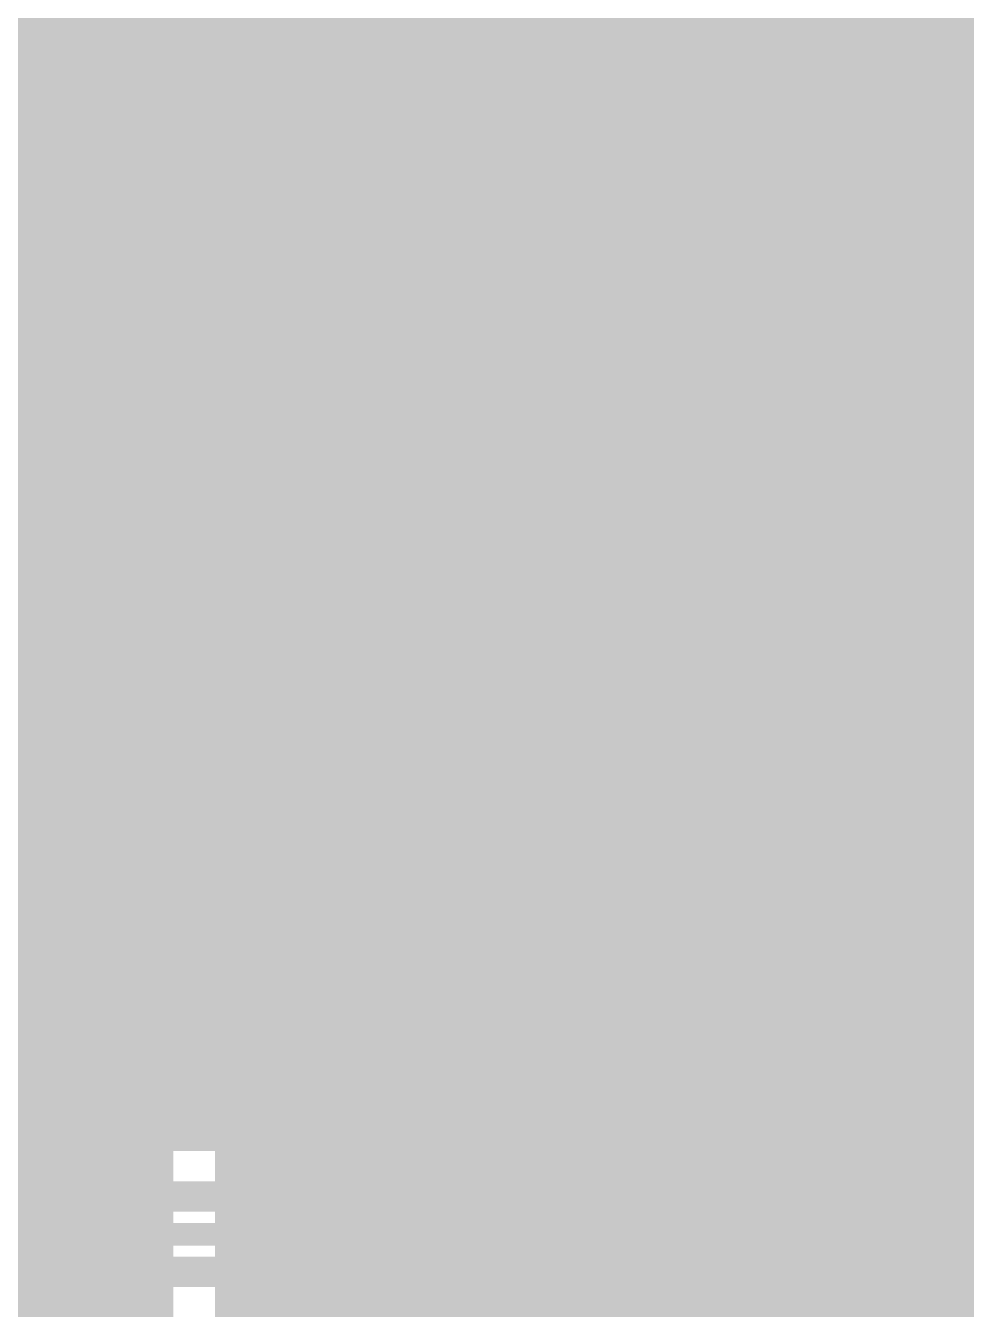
# Model space of a CAD drawing. Extents: x 0 to 95, y -50 to 50.
# Drawn here: x 39.82 to 46.15, y 15.12 to 23.75 of the extents above; entities that cross this region are included whole.
import ezdxf

# ---------------------------------------------------------------- set-up
doc = ezdxf.new("R2010")
doc.units = 0
doc.header["$MEASUREMENT"] = 0
doc.layers.get('0').update_dxf_attribs({"linetype": 'CONTINUOUS'})
for name, color, linetype in [('23-326-0_BOT', 7, 'CONTINUOUS'), ('23-326-0_DRD', 2, 'CONTINUOUS'), ('23-326-0_GND', 1, 'CONTINUOUS'), ('23-326-0_IN1', 3, 'CONTINUOUS'), ('23-326-0_SMB', 5, 'CONTINUOUS'), ('23-326-0_SMT', 10, 'CONTINUOUS'), ('23-326-0_SPT', 14, 'CONTINUOUS'), ('23-326-0_SST', 9, 'CONTINUOUS'), ('23-326-0_TOP', 12, 'CONTINUOUS'), ('THRUHOLE_TAP', 8, 'CONTINUOUS')]:
    doc.layers.add(name, color=color, linetype=linetype)

# ---------------------------------------------------------------- blocks, each defined once
blk = doc.blocks.new('ROUND_22')
at = {"const_width": 0.14986}
blk.add_lwpolyline([(-0.07493, 0, 1), (0.07493, 0, 1)], format="xyb", close=True, dxfattribs=at)
blk = doc.blocks.new('SQUARE_25')
blk.add_solid([(1.24968, 1.24968), (1.24968, -1.24968), (-1.24968, 1.24968), (-1.24968, -1.24968)])
blk = doc.blocks.new('ROUND_37')
at = {"const_width": 0.35052}
blk.add_lwpolyline([(-0.17526, 0, 1), (0.17526, 0, 1)], format="xyb", close=True, dxfattribs=at)
blk = doc.blocks.new('ROUND_57')
at = {"const_width": 0.0635}
blk.add_lwpolyline([(-0.03175, 0, 1), (0.03175, 0, 1)], format="xyb", close=True, dxfattribs=at)
blk = doc.blocks.new('ROUND_58')
at = {"const_width": 0.50038}
blk.add_lwpolyline([(-0.25019, 0, 1), (0.25019, 0, 1)], format="xyb", close=True, dxfattribs=at)
blk = doc.blocks.new('ROUND_60')
at = {"const_width": 0.94996}
blk.add_lwpolyline([(-0.47498, 0, 1), (0.47498, 0, 1)], format="xyb", close=True, dxfattribs=at)
blk = doc.blocks.new('RECTANGLE_3')
blk.add_solid([(0.4826, 0.4064), (0.4826, -0.4064), (-0.4826, 0.4064), (-0.4826, -0.4064)])
blk = doc.blocks.new('OBLONG_61')
at = {"const_width": 0.35306}
blk.add_lwpolyline([(0.36068, 0), (-0.36068, 0)], dxfattribs=at)
at = {"const_width": 0.17653}
for points in [[(-0.448944, 0, 1), (-0.272416, 0, 1)], [(0.272416, 0, 1), (0.448944, 0, 1)]]:
    blk.add_lwpolyline(points, format="xyb", close=True, dxfattribs=at)
blk = doc.blocks.new('OBLONG_62')
at = {"const_width": 0.35306}
blk.add_lwpolyline([(0, 0.36068), (0, -0.36068)], dxfattribs=at)
at = {"const_width": 0.17653}
for points in [[(-0.088264, 0.36068, 1), (0.088264, 0.36068, 1)], [(-0.088264, -0.36068, 1), (0.088264, -0.36068, 1)]]:
    blk.add_lwpolyline(points, format="xyb", close=True, dxfattribs=at)
blk = doc.blocks.new('OBLONG_26')
at = {"const_width": 0.2794}
blk.add_lwpolyline([(0.36068, 0), (-0.36068, 0)], dxfattribs=at)
at = {"const_width": 0.1397}
for points in [[(-0.43053, 0, 1), (-0.29083, 0, 1)], [(0.29083, 0, 1), (0.43053, 0, 1)]]:
    blk.add_lwpolyline(points, format="xyb", close=True, dxfattribs=at)
blk = doc.blocks.new('OBLONG_27')
at = {"const_width": 0.2794}
blk.add_lwpolyline([(0, 0.36068), (0, -0.36068)], dxfattribs=at)
at = {"const_width": 0.1397}
for points in [[(-0.06985, 0.36068, 1), (0.06985, 0.36068, 1)], [(-0.06985, -0.36068, 1), (0.06985, -0.36068, 1)]]:
    blk.add_lwpolyline(points, format="xyb", close=True, dxfattribs=at)
blk = doc.blocks.new('ROUND_64')
at = {"const_width": 0.10033}
blk.add_lwpolyline([(-0.050164, 0, 1), (0.050164, 0, 1)], format="xyb", close=True, dxfattribs=at)
blk = doc.blocks.new('ROUND_23')
at = {"const_width": 0.8001}
blk.add_lwpolyline([(-0.40005, 0, 1), (0.40005, 0, 1)], format="xyb", close=True, dxfattribs=at)

msp = doc.modelspace()

# ---------------------------------------------------------------- linework, layer by layer
at = {"layer": '23-326-0_BOT'}
for points, const_width in [([(44.069, 49.53), (44.069, 16.3068)], 0.254), ([(44.2976, 49.53), (44.2976, 16.3322)], 0.254), ([(44.5262, 49.53), (44.5262, 16.5608)], 0.254), ([(43.8404, 47.33544), (43.8404, 16.3068)], 0.254), ([(43.6118, 46.97222), (43.6118, 16.3068)], 0.254), ([(39.7256, 46.65726), (39.7256, 17.018)], 0.254), ([(39.9542, 46.42866), (39.9542, 16.7894)], 0.254), ([(40.1828, 46.20006), (40.1828, 16.5608)], 0.254), ([(40.4114, 45.97146), (40.4114, 16.3322)], 0.254), ([(40.64, 45.74286), (40.64, 22.9743)], 0.254), ([(40.8686, 45.51426), (40.8686, 23.27656)], 0.254), ([(41.0972, 45.28566), (41.0972, 23.38832)], 0.254), ([(41.3258, 40.29202), (41.3258, 23.41118)], 0.254), ([(43.3832, 40.22598), (43.3832, 16.3068)], 0.254), ([(41.5544, 40.06088), (41.5544, 23.35276)], 0.254), ([(42.2402, 40.04564), (42.2402, 16.3068)], 0.254), ([(42.4688, 40.03548), (42.4688, 16.3068)], 0.254), ([(43.1546, 40.02024), (43.1546, 16.3068)], 0.254), ([(41.783, 39.97198), (41.783, 23.18512)], 0.254), ([(42.0116, 39.9669), (42.0116, 16.3068)], 0.254), ([(42.6974, 39.94658), (42.6974, 16.3068)], 0.254), ([(42.926, 39.9415), (42.926, 16.3068)], 0.254), ([(44.7548, 28.83408), (44.7548, 16.7894)], 0.254), ([(47.625, 25.908), (47.625, 24.892), (47.244, 24.511), (47.244, 17.28216), (44.831, 14.859), (40.005, 14.859), (37.973, 16.891), (37.211, 16.891), (36.195, 17.907), (34.036, 17.907), (33.655, 17.526)], 0.2032), ([(37.465, 17.653), (37.846, 17.653), (40.132, 15.367), (44.577, 15.367), (46.736, 17.526), (46.736, 25.019)], 0.2032), ([(45.593, 24.638), (46.228, 24.003), (46.228, 17.653), (44.45, 15.875), (40.259, 15.875), (37.719, 18.415), (33.401, 18.415), (32.639, 17.653), (31.75, 17.653)], 0.2032), ([(44.9834, 24.33574), (44.9834, 17.018)], 0.254), ([(45.212, 24.07412), (45.212, 17.2466)], 0.254), ([(45.4406, 23.97506), (45.4406, 17.4752)], 0.254), ([(45.65904, 23.95982), (45.7962, 23.82266)], 0.254), ([(45.6692, 23.94966), (45.6692, 17.7038)], 0.254), ([(45.7962, 23.82266), (45.7962, 17.8308)], 0.254), ([(45.7962, 23.7236), (35.60318, 23.7236)], 0.254), ([(45.7962, 23.495), (35.55492, 23.495)], 0.254), ([(40.85336, 23.2664), (35.40252, 23.2664)], 0.254), ([(45.7962, 23.2664), (41.69664, 23.2664)], 0.254), ([(40.66794, 23.0378), (29.81706, 23.0378)], 0.254), ([(45.7962, 23.0378), (41.88206, 23.0378)], 0.254), ([(40.59936, 22.8092), (29.88564, 22.8092)], 0.254), ([(45.7962, 22.8092), (41.95064, 22.8092)], 0.254), ([(40.61206, 22.5806), (29.87294, 22.5806)], 0.254), ([(45.7962, 22.5806), (41.93794, 22.5806)], 0.254), ([(40.64, 22.48916), (40.64, 16.3068)], 0.254), ([(40.71112, 22.352), (29.77388, 22.352)], 0.254), ([(45.7962, 22.352), (41.83888, 22.352)], 0.254), ([(41.783, 22.28088), (41.783, 16.3068)], 0.254), ([(40.8686, 22.1869), (40.8686, 16.3068)], 0.254), ([(40.97274, 22.1234), (37.62502, 22.1234)], 0.254), ([(41.0972, 22.07514), (41.0972, 16.3068)], 0.254), ([(41.5544, 22.11324), (41.5544, 16.3068)], 0.254), ([(45.7962, 22.1234), (41.57472, 22.1234)], 0.254), ([(41.3258, 22.05482), (41.3258, 16.3068)], 0.254), ([(45.7962, 21.8948), (37.99078, 21.8948)], 0.254), ([(45.7962, 21.6662), (38.1127, 21.6662)], 0.254), ([(45.7962, 21.4376), (38.14318, 21.4376)], 0.254), ([(45.7962, 21.209), (38.09492, 21.209)], 0.254), ([(45.7962, 20.9804), (37.94252, 20.9804)], 0.254), ([(45.7962, 20.7518), (7.9248, 20.7518)], 0.254), ([(45.7962, 20.5232), (7.9248, 20.5232)], 0.254), ([(45.7962, 20.2946), (7.9248, 20.2946)], 0.254), ([(45.7962, 20.066), (7.9248, 20.066)], 0.254), ([(45.7962, 19.8374), (7.9248, 19.8374)], 0.254), ([(45.7962, 19.6088), (7.9248, 19.6088)], 0.254), ([(45.7962, 19.3802), (7.9248, 19.3802)], 0.254), ([(45.7962, 19.1516), (7.9248, 19.1516)], 0.254), ([(45.7962, 18.923), (8.1026, 18.923)], 0.254), ([(38.0238, 18.7198), (40.4368, 16.3068)], 0.254), ([(45.7962, 18.6944), (38.0492, 18.6944)], 0.254), ([(45.7962, 18.4658), (38.2778, 18.4658)], 0.254), ([(45.7962, 18.2372), (38.5064, 18.2372)], 0.254), ([(45.7962, 18.0086), (38.735, 18.0086)], 0.254), ([(45.7962, 17.8308), (44.26966, 16.3068)], 0.254), ([(45.74286, 17.78), (38.9636, 17.78)], 0.254), ([(45.51426, 17.5514), (39.1922, 17.5514)], 0.254), ([(45.28566, 17.3228), (39.4208, 17.3228)], 0.254), ([(45.05706, 17.0942), (39.6494, 17.0942)], 0.254), ([(47.5488, 16.97736), (45.14088, 14.55674)], 0.254), ([(44.82846, 16.8656), (39.878, 16.8656)], 0.254), ([(44.59986, 16.637), (40.1066, 16.637)], 0.254), ([(44.37126, 16.4084), (40.3352, 16.4084)], 0.254), ([(44.26966, 16.3068), (40.4368, 16.3068)], 0.254), ([(46.1264, 15.54734), (46.1264, 0.635)], 0.254), ([(59.182, 15.494), (46.07306, 15.494)], 0.254), ([(59.182, 15.2654), (45.84446, 15.2654)], 0.254), ([(45.8978, 15.31874), (45.8978, 0.635)], 0.254), ([(45.6692, 15.0876), (45.6692, 0.635)], 0.254), ([(59.182, 15.0368), (45.61586, 15.0368)], 0.254)]:
    msp.add_lwpolyline(points, dxfattribs=dict(at, const_width=const_width))
at = {"layer": '23-326-0_BOT', "const_width": 0.254}
for points in [[(41.275, 23.41372, 0.4142136), (40.59428, 22.733)], [(41.95572, 22.733, 0.4142136), (41.275, 23.41372)], [(40.59428, 22.733, 0.4142136), (41.275, 22.05228)], [(41.275, 22.05228, 0.4142136), (41.95572, 22.733)]]:
    msp.add_lwpolyline(points, format="xyb", dxfattribs=at)
at = {"layer": '23-326-0_DRD', "const_width": 0.254}
for points in [[(40.64, 24.892), (40.64, 23.622)], [(41.91, 24.892), (40.64, 23.622)], [(41.91, 23.622), (40.64, 24.892)], [(40.64, 24.892), (40.64, 23.622)], [(41.91, 24.892), (40.64, 23.622)], [(41.91, 23.622), (40.64, 24.892)], [(41.91, 23.622), (41.91, 24.892)], [(41.91, 23.622), (41.91, 24.892)], [(40.64, 23.622), (41.91, 23.622)], [(40.64, 23.622), (41.91, 23.622)], [(40.64, 23.368), (40.64, 22.098)], [(41.91, 23.368), (40.64, 23.368)], [(41.91, 23.368), (40.64, 22.098)], [(41.91, 22.098), (40.64, 23.368)], [(41.91, 22.098), (41.91, 23.368)], [(40.64, 22.098), (41.91, 22.098)], [(42.81424, 20.05076), (41.54424, 18.78076)], [(42.81424, 18.78076), (41.54424, 20.05076)], [(43.815, 20.05076), (42.545, 18.78076)], [(43.815, 18.78076), (42.545, 20.05076)], [(44.81576, 20.05076), (43.54576, 18.78076)], [(44.81576, 18.78076), (43.54576, 20.05076)], [(42.81424, 19.05), (41.54424, 17.78)], [(42.81424, 17.78), (41.54424, 19.05)], [(42.926, 19.05), (42.545, 18.669)], [(43.434, 19.05), (42.926, 19.05)], [(43.815, 18.669), (43.434, 19.05)], [(44.81576, 19.05), (43.54576, 17.78)], [(44.81576, 17.78), (43.54576, 19.05)], [(42.545, 18.669), (42.545, 18.161)], [(43.815, 18.161), (43.815, 18.669)], [(42.545, 18.161), (42.926, 17.78)], [(43.434, 17.78), (43.815, 18.161)], [(42.81424, 18.04924), (41.54424, 16.77924)], [(42.81424, 16.77924), (41.54424, 18.04924)], [(43.815, 18.04924), (42.545, 16.77924)], [(43.815, 16.77924), (42.545, 18.04924)], [(44.81576, 18.04924), (43.54576, 16.77924)], [(44.81576, 16.77924), (43.54576, 18.04924)], [(42.926, 17.78), (43.434, 17.78)]]:
    msp.add_lwpolyline(points, dxfattribs=at)
at = {"layer": '23-326-0_IN1', "const_width": 0.254}
for points in [[(39.751, 35.433), (39.751, 2.54)], [(39.9796, 35.433), (39.9796, 2.54)], [(40.2082, 35.433), (40.2082, 2.54)], [(44.069, 35.433), (44.069, 21.717), (40.767, 21.717)], [(42.037, 35.433), (42.037, 21.717)], [(42.2656, 35.433), (42.2656, 21.717)], [(42.4942, 35.433), (42.4942, 21.717)], [(42.7228, 35.433), (42.7228, 21.717)], [(42.9514, 35.433), (42.9514, 21.717)], [(43.18, 35.433), (43.18, 21.717)], [(43.4086, 35.433), (43.4086, 21.717)], [(43.6372, 35.433), (43.6372, 21.717)], [(43.8658, 35.433), (43.8658, 21.717)], [(59.055, 31.369), (49.276, 31.369), (49.276, 27.432), (44.831, 27.432), (44.831, 21.082)], [(40.4368, 27.77236), (40.4368, 2.54)], [(45.0342, 24.24938), (45.0342, 13.335)], [(46.1772, 24.29002), (46.1772, 7.747)], [(45.9486, 24.05888), (45.9486, 7.747)], [(45.2628, 24.04364), (45.2628, 13.335)], [(45.4914, 23.9649), (45.4914, 13.335)], [(45.72, 23.96998), (45.72, 13.335)], [(40.6654, 23.95474), (40.6654, 2.54)], [(40.77208, 23.7998), (22.606, 23.7998)], [(44.069, 23.7998), (41.77792, 23.7998)], [(41.8084, 23.83536), (41.8084, 21.717)], [(49.46396, 23.749), (44.831, 23.749)], [(40.894, 23.69312), (40.894, 21.717)], [(41.5798, 23.64994), (41.5798, 21.717)], [(44.069, 23.5712), (22.606, 23.5712)], [(41.1226, 23.59406), (41.1226, 21.717)], [(41.3512, 23.58136), (41.3512, 21.717)], [(49.43602, 23.5204), (44.831, 23.5204)], [(44.069, 23.3426), (22.606, 23.3426)], [(49.4538, 23.2918), (44.831, 23.2918)], [(44.069, 23.114), (22.606, 23.114)], [(49.52492, 23.0632), (44.831, 23.0632)], [(44.069, 22.8854), (22.606, 22.8854)], [(49.65954, 22.8346), (44.831, 22.8346)], [(44.069, 22.6568), (22.606, 22.6568)], [(49.90084, 22.606), (44.831, 22.606)], [(44.069, 22.4282), (22.606, 22.4282)], [(59.055, 22.3774), (44.831, 22.3774)], [(44.069, 22.1996), (22.606, 22.1996)], [(59.055, 22.1488), (44.831, 22.1488)], [(44.069, 21.971), (22.606, 21.971)], [(59.055, 21.9202), (44.831, 21.9202)], [(44.069, 21.7424), (22.606, 21.7424)], [(40.767, 21.717), (40.767, 21.33346)], [(59.055, 21.6916), (44.831, 21.6916)], [(40.767, 21.5138), (22.606, 21.5138)], [(59.055, 21.463), (44.831, 21.463)], [(40.73906, 21.2852), (22.606, 21.2852)], [(59.055, 21.2344), (44.831, 21.2344)], [(40.6908, 21.0566), (22.606, 21.0566)], [(40.6908, 21.082), (40.6908, 13.081)], [(41.2242, 21.082), (41.2242, 13.335)], [(44.831, 21.082), (41.2242, 21.082)], [(41.3766, 21.082), (41.3766, 13.335)], [(41.6052, 21.082), (41.6052, 13.335)], [(41.8338, 21.082), (41.8338, 13.335)], [(42.0624, 21.082), (42.0624, 13.335)], [(42.291, 21.082), (42.291, 13.335)], [(42.5196, 21.082), (42.5196, 13.335)], [(42.7482, 21.082), (42.7482, 13.335)], [(42.9768, 21.082), (42.9768, 13.335)], [(43.2054, 21.082), (43.2054, 13.335)], [(43.434, 21.082), (43.434, 13.335)], [(43.6626, 21.082), (43.6626, 13.335)], [(43.8912, 21.082), (43.8912, 13.335)], [(44.1198, 21.082), (44.1198, 13.335)], [(44.3484, 21.082), (44.3484, 13.335)], [(44.577, 21.082), (44.577, 13.335)], [(44.8056, 21.082), (44.8056, 13.335)], [(59.055, 21.0058), (41.2242, 21.0058)], [(40.6908, 20.828), (22.606, 20.828)], [(59.055, 20.7772), (41.2242, 20.7772)], [(40.6908, 20.5994), (22.606, 20.5994)], [(59.055, 20.5486), (41.2242, 20.5486)], [(40.6908, 20.3708), (22.606, 20.3708)], [(59.055, 20.32), (41.2242, 20.32)], [(40.6908, 20.1422), (22.606, 20.1422)], [(59.055, 20.0914), (41.2242, 20.0914)], [(40.6908, 19.9136), (22.606, 19.9136)], [(59.055, 19.8628), (41.2242, 19.8628)], [(40.6908, 19.685), (22.606, 19.685)], [(59.055, 19.6342), (41.2242, 19.6342)], [(40.6908, 19.4564), (22.606, 19.4564)], [(59.055, 19.4056), (41.2242, 19.4056)], [(40.6908, 19.2278), (22.606, 19.2278)], [(59.055, 19.177), (41.2242, 19.177)], [(40.6908, 18.9992), (22.606, 18.9992)], [(59.055, 18.9484), (41.2242, 18.9484)], [(40.6908, 18.7706), (22.606, 18.7706)], [(49.98212, 18.7198), (41.2242, 18.7198)], [(40.6908, 18.542), (22.606, 18.542)], [(49.70272, 18.4912), (41.2242, 18.4912)], [(40.6908, 18.3134), (37.62502, 18.3134)], [(49.54778, 18.2626), (41.2242, 18.2626)], [(40.6908, 18.0848), (37.99078, 18.0848)], [(49.46396, 18.034), (41.2242, 18.034)], [(40.6908, 17.8562), (38.1127, 17.8562)], [(49.43602, 17.8054), (41.2242, 17.8054)], [(40.6908, 17.6276), (38.14318, 17.6276)], [(49.4538, 17.5768), (41.2242, 17.5768)], [(40.6908, 17.399), (38.09492, 17.399)], [(49.52492, 17.3482), (41.2242, 17.3482)], [(40.6908, 17.1704), (37.94252, 17.1704)], [(49.65954, 17.1196), (41.2242, 17.1196)], [(40.6908, 16.9418), (34.00298, 16.9418)], [(49.90084, 16.891), (41.2242, 16.891)], [(40.6908, 16.7132), (29.6037, 16.7132)], [(59.055, 16.6624), (41.2242, 16.6624)], [(40.6908, 16.4846), (29.63418, 16.4846)], [(59.055, 16.4338), (41.2242, 16.4338)], [(40.6908, 16.256), (29.58592, 16.256)], [(59.055, 16.2052), (41.2242, 16.2052)], [(40.6908, 16.0274), (29.43352, 16.0274)], [(59.055, 15.9766), (41.2242, 15.9766)], [(40.6908, 15.7988), (28.84932, 15.7988)], [(59.055, 15.748), (41.2242, 15.748)], [(40.6908, 15.5702), (28.87218, 15.5702)], [(59.055, 15.5194), (41.2242, 15.5194)], [(40.6908, 15.3416), (28.81376, 15.3416)], [(59.055, 15.2908), (41.2242, 15.2908)], [(40.6908, 15.113), (28.64612, 15.113)], [(59.055, 15.0622), (41.2242, 15.0622)]]:
    msp.add_lwpolyline(points, dxfattribs=at)
for points in [[(40.59428, 24.257, 0.4142136), (41.275, 23.57628)], [(41.275, 23.57628, 0.4142136), (41.95572, 24.257)], [(40.767, 21.33346, 0.1468862), (40.6915, 21.082)]]:
    msp.add_lwpolyline(points, format="xyb", dxfattribs=at)
at = {"layer": '23-326-0_SPT'}
for points, const_width in [([(41.93032, 20.60448), (41.93032, 20.1168)], 0.254), ([(42.4307, 20.60448), (42.4307, 20.1168)], 0.254), ([(42.92854, 20.60448), (42.92854, 20.1168)], 0.254), ([(43.42892, 20.60448), (43.42892, 20.1168)], 0.254), ([(43.9293, 20.60448), (43.9293, 20.1168)], 0.254), ([(44.42968, 20.60448), (44.42968, 20.1168)], 0.254), ([(40.99052, 19.66468), (41.4782, 19.66468)], 0.254), ([(45.36948, 19.66468), (44.8564, 19.66468)], 0.254), ([(42.64406, 19.2786), (42.64406, 18.54962)], 0.127), ([(43.64482, 19.27606), (43.64482, 18.55216)], 0.127), ([(40.99052, 19.1643), (41.4782, 19.1643)], 0.254), ([(42.87774, 19.22018), (42.47896, 19.22018)], 0.127), ([(42.52976, 19.24812), (42.52976, 18.5801)], 0.127), ([(42.75836, 19.27098), (42.75836, 18.55724)], 0.127), ([(42.87266, 19.22526), (42.87266, 18.60296)], 0.127), ([(43.87088, 19.22272), (43.48734, 19.22272)], 0.127), ([(43.53052, 19.24558), (43.53052, 18.58264)], 0.127), ([(43.75912, 19.26844), (43.75912, 18.55978)], 0.127), ([(43.87342, 19.22018), (43.87342, 18.60804)], 0.127), ([(45.36948, 19.1643), (44.8564, 19.1643)], 0.254), ([(42.9895, 19.10588), (42.3672, 19.10588)], 0.127), ([(42.41546, 19.16684), (42.41546, 18.66138)], 0.127), ([(42.98696, 19.1135), (42.98696, 18.71472)], 0.127), ([(43.98518, 19.10842), (43.37304, 19.10842)], 0.127), ([(43.41622, 19.16684), (43.41622, 18.66138)], 0.127), ([(43.98772, 19.10588), (43.98772, 18.72234)], 0.127), ([(43.03776, 18.99158), (42.32148, 18.99158)], 0.127), ([(44.03344, 18.99412), (43.32478, 18.99412)], 0.127), ([(43.04284, 18.87728), (42.31386, 18.87728)], 0.127), ([(44.04106, 18.87982), (43.31716, 18.87982)], 0.127), ([(43.01236, 18.76298), (42.34434, 18.76298)], 0.127), ([(44.01058, 18.76552), (43.34764, 18.76552)], 0.127), ([(40.99052, 18.66392), (41.4782, 18.66392)], 0.254), ([(45.36948, 18.66392), (44.8564, 18.66392)], 0.254), ([(42.93108, 18.64868), (42.42562, 18.64868)], 0.127), ([(43.93184, 18.65122), (43.42638, 18.65122)], 0.127), ([(42.52468, 18.2499), (42.52468, 17.5768)], 0.127), ([(42.63898, 18.28292), (42.63898, 17.54632)], 0.127), ([(42.75328, 18.27784), (42.75328, 17.5514)], 0.127), ([(43.66006, 18.2626), (43.66006, 17.5641)], 0.127), ([(43.77436, 18.2499), (43.77436, 17.5768)], 0.127), ([(40.99052, 18.16354), (41.4782, 18.16354)], 0.254), ([(42.41038, 18.16862), (42.41038, 17.66062)], 0.127), ([(42.89298, 18.21688), (42.46626, 18.21688)], 0.127), ([(42.86758, 18.23212), (42.86758, 17.59458)], 0.127), ([(43.43146, 18.161), (43.43146, 17.66824)], 0.127), ([(43.54576, 18.2372), (43.54576, 17.59204)], 0.127), ([(43.81246, 18.2372), (43.54576, 18.2372)], 0.127), ([(43.88866, 18.19402), (43.88866, 17.63268)], 0.127), ([(45.36948, 18.16354), (44.8564, 18.16354)], 0.254), ([(42.99712, 18.10258), (42.35958, 18.10258)], 0.127), ([(42.98188, 18.12798), (42.98188, 17.70126)], 0.127), ([(43.95978, 18.1229), (43.39844, 18.1229)], 0.127), ([(43.04284, 17.98828), (42.3164, 17.98828)], 0.127), ([(44.01566, 18.0086), (43.34256, 18.0086)], 0.127), ([(44.00296, 18.0467), (44.00296, 17.78)], 0.127), ([(44.02836, 17.8943), (43.32986, 17.8943)], 0.127), ([(43.04792, 17.87398), (42.31132, 17.87398)], 0.127), ([(40.99052, 17.6657), (41.4782, 17.6657)], 0.254), ([(43.0149, 17.75968), (42.3418, 17.75968)], 0.127), ([(44.00296, 17.78), (43.35526, 17.78)], 0.127), ([(45.36948, 17.6657), (44.8564, 17.6657)], 0.254), ([(42.93362, 17.64538), (42.42562, 17.64538)], 0.127), ([(43.92676, 17.6657), (43.43146, 17.6657)], 0.127), ([(40.99052, 17.16532), (41.4782, 17.16532)], 0.254), ([(45.36948, 17.16532), (44.8564, 17.16532)], 0.254), ([(41.93032, 16.22552), (41.93032, 16.7386)], 0.254), ([(42.4307, 16.22552), (42.4307, 16.7386)], 0.254), ([(42.92854, 16.22552), (42.92854, 16.7386)], 0.254), ([(43.42892, 16.22552), (43.42892, 16.7386)], 0.254), ([(43.9293, 16.22552), (43.9293, 16.7386)], 0.254), ([(44.42968, 16.22552), (44.42968, 16.7386)], 0.254)]:
    msp.add_lwpolyline(points, dxfattribs=dict(at, const_width=const_width))
at = {"layer": '23-326-0_SPT', "const_width": 0.127}
for points in [[(42.67962, 19.28114, 0.4142136), (42.31386, 18.91538)], [(43.04538, 18.91538, 0.4142136), (42.67962, 19.28114)], [(43.68038, 19.2786, 0.4142136), (43.31716, 18.91538)], [(44.0436, 18.91538, 0.4142136), (43.68038, 19.2786)], [(42.31386, 18.91538, 0.4142136), (42.67962, 18.54962)], [(42.67962, 18.54708, 0.4142136), (43.04792, 18.91538)], [(43.31462, 18.91538, 0.4142136), (43.68038, 18.54962)], [(43.68038, 18.54962, 0.4142136), (44.04614, 18.91538)], [(42.67962, 18.28546, 0.4142136), (42.30878, 17.91462)], [(43.05046, 17.91462, 0.4142136), (42.67962, 18.28546)], [(43.68038, 18.26514, 0.4142136), (43.32986, 17.91462)], [(44.02836, 17.91462, 0.4142136), (43.68038, 18.2626)], [(42.30878, 17.91462, 0.4142136), (42.67962, 17.54378)], [(42.67962, 17.54378, 0.4142136), (43.05046, 17.91462)], [(43.32986, 17.91462, 0.4142136), (43.68038, 17.5641)], [(43.68038, 17.5641, 0.4142136), (44.0309, 17.91462)]]:
    msp.add_lwpolyline(points, format="xyb", dxfattribs=at)
at = {"layer": '23-326-0_SST', "const_width": 0.1524}
for points in [[(41.7195, 24.9555), (41.7195, 22.0345), (43.3578, 22.0345), (43.3578, 24.9555), (41.7195, 24.9555)], [(43.8404, 23.37054), (43.8404, 23.60676)], [(43.8404, 23.48992), (44.8564, 23.48992), (44.68876, 23.60676)], [(44.01058, 23.00732), (43.8404, 22.88794), (43.8404, 22.65172), (44.01058, 22.53234), (44.18076, 22.53234), (44.51858, 22.76856), (44.8564, 22.53234), (44.8564, 23.00732)], [(40.386, 16.891), (40.386, 15.621), (45.974, 15.621), (45.974, 21.209), (40.894, 21.209), (40.386, 20.701), (40.386, 16.891)], [(40.94988, 20.64512), (40.94988, 20.29968)], [(41.1353, 20.6502), (40.9575, 20.6502)], [(41.08704, 20.66544), (41.08704, 20.27682)], [(41.2242, 20.5613), (41.2242, 20.3835)], [(41.23944, 20.51304), (40.85082, 20.51304)], [(41.21912, 20.37588), (40.87368, 20.37588)], [(39.497, 17.1196), (39.497, 16.64462), (38.81882, 16.88338), (38.81882, 17.00022), (39.83482, 17.00022)], [(38.81882, 16.2814), (39.66718, 16.2814), (39.83482, 16.22298), (39.83482, 15.86738), (39.66718, 15.80642), (38.81882, 15.80642)]]:
    msp.add_lwpolyline(points, dxfattribs=at)
for points in [[(41.0464, 20.67052, 0.4142136), (40.84828, 20.4724)], [(41.24452, 20.4724, 0.4142136), (41.0464, 20.67052)], [(40.84828, 20.4724, 0.4142136), (41.0464, 20.27428)], [(41.0464, 20.27428, 0.4142136), (41.24452, 20.4724)]]:
    msp.add_lwpolyline(points, format="xyb", dxfattribs=at)
at = {"layer": '23-326-0_TOP'}
for points, const_width in [([(45.17898, 17.16532), (48.36668, 17.16532), (49.403, 16.129), (49.403, 11.684), (50.292, 10.795), (57.531, 10.795), (57.912, 11.176), (57.912, 29.845), (56.896, 30.861), (53.213, 30.861), (50.47742, 33.59658), (49.4919, 33.59658)], 0.2032), ([(41.93032, 20.41398), (41.93032, 20.93468), (40.513, 22.352), (40.513, 23.114), (40.894, 23.495), (44.577, 23.495), (44.958, 23.876), (46.609, 23.876), (48.895, 26.162), (48.895, 30.48), (49.4919, 31.0769), (49.4919, 33.0962)], 0.2032), ([(35.56, 18.9738), (36.2712, 19.685), (38.608, 19.685), (40.005, 21.082), (40.005, 24.003), (41.402, 25.4), (44.577, 25.4), (46.00956, 26.83256), (46.00956, 31.115)], 0.2032), ([(42.92854, 20.41398), (42.92854, 21.21154), (45.085, 23.368), (46.99, 23.368), (49.403, 25.781), (49.403, 29.972), (49.784, 30.353), (55.372, 30.353), (56.515, 29.21)], 0.2032), ([(52.5145, 29.21), (52.5145, 27.7495), (47.625, 22.86), (45.212, 22.86), (43.42892, 21.07692), (43.42892, 20.41398)], 0.2032), ([(41.5798, 24.9682), (40.4368, 23.82266)], 0.254), ([(56.515, 23.495), (55.372, 24.638), (50.165, 24.638), (47.879, 22.352), (45.339, 22.352), (43.9293, 20.9423), (43.9293, 20.41398)], 0.2032), ([(40.64, 24.02586), (40.64, 23.84298)], 0.254), ([(40.4368, 23.82266), (40.4368, 23.6474)], 0.254), ([(40.5892, 23.7998), (40.4368, 23.6474)], 0.254), ([(40.51046, 23.7236), (40.4368, 23.7236)], 0.254), ([(44.42968, 20.41398), (44.42968, 20.193), (49.149, 20.193), (52.451, 23.495), (52.5145, 23.495)], 0.2032), ([(41.275, 22.733), (41.402, 22.86), (42.545, 22.86), (42.545, 22.7838)], 0.2032), ([(42.4307, 20.41398), (42.4307, 22.6187), (42.545, 22.733), (42.545, 22.7838)], 0.2032), ([(45.5168, 21.9202), (44.73194, 21.1328)], 0.254), ([(50.23866, 21.8948), (45.4914, 21.8948)], 0.254), ([(47.879, 21.9202), (45.5168, 21.9202)], 0.254), ([(45.6692, 21.9202), (45.6692, 20.6248)], 0.254), ([(45.8978, 21.9202), (45.8978, 20.6248)], 0.254), ([(46.1264, 21.9202), (46.1264, 20.6248)], 0.254), ([(45.4406, 21.84146), (45.4406, 20.6248)], 0.254), ([(50.01006, 21.6662), (45.2628, 21.6662)], 0.254), ([(45.212, 21.61286), (45.212, 20.6248)], 0.254), ([(44.9834, 21.38426), (44.9834, 20.6248)], 0.254), ([(49.78146, 21.4376), (45.0342, 21.4376)], 0.254), ([(49.55286, 21.209), (44.8056, 21.209)], 0.254), ([(44.7548, 21.15566), (44.7548, 21.11248)], 0.254), ([(49.32426, 20.9804), (44.85132, 20.9804)], 0.254), ([(44.89958, 20.77466), (44.89958, 20.6248)], 0.254), ([(49.09566, 20.7518), (44.89958, 20.7518)], 0.254), ([(48.96866, 20.6248), (44.89958, 20.6248)], 0.254), ([(42.6974, 19.6469), (42.6974, 17.1831)], 0.254), ([(37.465, 18.9738), (38.9128, 18.9738), (39.60368, 19.66468), (41.18102, 19.66468)], 0.2032), ([(42.0116, 19.59102), (42.0116, 17.23644)], 0.254), ([(42.28084, 19.6088), (42.07764, 19.6088)], 0.254), ([(42.2402, 19.62404), (42.2402, 17.20342)], 0.254), ([(42.4688, 19.58594), (42.4688, 17.24406)], 0.254), ([(42.78122, 19.6088), (42.57802, 19.6088)], 0.254), ([(42.926, 19.58594), (42.926, 17.24406)], 0.254), ([(43.2816, 19.6088), (43.07586, 19.6088)], 0.254), ([(43.1546, 19.64182), (43.1546, 17.18818)], 0.254), ([(43.3832, 19.58594), (43.3832, 17.24152)], 0.254), ([(43.78198, 19.6088), (43.57624, 19.6088)], 0.254), ([(43.6118, 19.6215), (43.6118, 17.2085)], 0.254), ([(43.8404, 19.59356), (43.8404, 17.23644)], 0.254), ([(44.069, 19.60626), (44.069, 17.22374)], 0.254), ([(44.28236, 19.6088), (44.07662, 19.6088)], 0.254), ([(44.2976, 19.60372), (44.2976, 17.22628)], 0.254), ([(45.17898, 19.66468), (54.63032, 19.66468), (56.515, 17.78)], 0.2032), ([(44.40174, 19.3802), (41.95826, 19.3802)], 0.254), ([(41.18102, 19.1643), (39.9923, 19.1643), (37.719, 16.891), (36.068, 16.891), (35.56, 17.399), (35.56, 18.9738)], 0.2032), ([(44.35094, 19.1516), (42.00906, 19.1516)], 0.254), ([(52.5145, 17.78), (52.5145, 18.3515), (51.7017, 19.1643), (45.17898, 19.1643)], 0.2032), ([(31.75, 18.9738), (31.75, 17.653), (31.75, 16.383), (32.893, 15.24), (37.465, 15.24), (40.38854, 18.16354), (41.18102, 18.16354)], 0.2032), ([(41.18102, 18.66392), (40.12692, 18.66392), (37.211, 15.748), (35.433, 15.748), (33.655, 17.526), (33.528, 17.653), (33.655, 17.78), (33.655, 18.9738)], 0.2032), ([(44.41698, 18.923), (41.94302, 18.923)], 0.254), ([(44.35094, 18.6944), (42.00906, 18.6944)], 0.254), ([(56.515, 12.065), (53.721, 14.859), (51.943, 14.859), (48.13554, 18.66392), (45.17898, 18.66392)], 0.2032), ([(44.39412, 18.4658), (41.96588, 18.4658)], 0.254), ([(44.35602, 18.2372), (42.00398, 18.2372)], 0.254), ([(52.5145, 12.065), (52.5145, 13.6525), (48.00092, 18.16354), (45.17898, 18.16354)], 0.2032), ([(44.37634, 18.0086), (41.98366, 18.0086)], 0.254), ([(44.36364, 17.78), (41.99636, 17.78)], 0.254), ([(44.35094, 17.6657), (45.17898, 17.6657)], 0.254), ([(46.00956, 17.6657), (45.17898, 17.6657)], 0.254), ([(47.82312, 17.73174), (46.00448, 17.73174)], 0.254), ([(46.1264, 17.73174), (46.1264, 17.59712)], 0.254), ([(29.21, 10.2362), (33.7058, 14.732), (37.592, 14.732), (40.5257, 17.6657), (41.18102, 17.6657)], 0.2032), ([(45.17898, 17.6657), (44.18076, 17.6657), (44.18076, 17.41424)], 0.2032), ([(47.95774, 17.59712), (46.00448, 17.59712)], 0.254), ([(44.36364, 17.5514), (41.99636, 17.5514)], 0.254), ([(44.37634, 17.3228), (41.98112, 17.3228)], 0.254), ([(31.115, 10.2362), (35.1028, 14.224), (37.719, 14.224), (40.66032, 17.16532), (41.18102, 17.16532)], 0.2032), ([(45.6692, 16.7132), (45.6692, 0.635)], 0.254), ([(48.18634, 16.73352), (45.72508, 16.73352)], 0.254), ([(45.8978, 16.73352), (45.8978, 0.635)], 0.254), ([(46.1264, 16.73352), (46.1264, 0.635)], 0.254), ([(45.53966, 16.69542), (44.89958, 16.69542)], 0.254), ([(44.89958, 16.69542), (44.89958, 16.05534)], 0.254), ([(48.28286, 16.637), (44.89958, 16.637)], 0.254), ([(44.9834, 16.69542), (44.9834, 0.635)], 0.254), ([(45.212, 16.69542), (45.212, 0.635)], 0.254), ([(45.4406, 16.69542), (45.4406, 0.635)], 0.254), ([(41.93032, 16.41602), (40.54602, 16.41602), (37.846, 13.716), (36.576, 13.716), (33.0962, 10.2362), (33.02, 10.2362)], 0.2032), ([(42.4307, 16.41602), (42.4307, 15.6337), (40.005, 13.208), (37.973, 13.208), (35.0012, 10.2362), (34.925, 10.2362)], 0.2032), ([(42.92854, 16.41602), (42.92854, 15.49654), (40.132, 12.7), (39.37, 12.7), (36.9062, 10.2362), (36.83, 10.2362)], 0.2032), ([(38.735, 10.2362), (38.735, 10.668), (43.42892, 15.36192), (43.42892, 16.41602)], 0.2032), ([(40.64, 10.2362), (40.64, 11.811), (43.9293, 15.1003), (43.9293, 16.41602)], 0.2032), ([(42.545, 10.2362), (42.545, 13.081), (44.42968, 14.96568), (44.42968, 16.41602)], 0.2032), ([(48.51146, 16.4084), (44.89958, 16.4084)], 0.254), ([(48.74006, 16.1798), (44.89958, 16.1798)], 0.254), ([(48.96866, 15.9512), (44.88688, 15.9512)], 0.254), ([(44.86148, 15.86992), (44.86148, 14.96568)], 0.254), ([(48.9712, 15.7226), (44.86148, 15.7226)], 0.254), ([(48.9712, 15.494), (44.86148, 15.494)], 0.254), ([(48.9712, 15.2654), (44.86148, 15.2654)], 0.254), ([(48.9712, 15.0368), (44.86148, 15.0368)], 0.254)]:
    msp.add_lwpolyline(points, dxfattribs=dict(at, const_width=const_width))
at = {"layer": '23-326-0_TOP', "const_width": 0.254}
for points in [[(40.894, 23.9268, 0.1989132), (40.58867, 23.80033)], [(40.894, 23.9268, 0.1989132), (40.58867, 23.80033)], [(44.89958, 20.77466, 0.2209468), (44.73275, 21.13376)], [(42.00398, 19.59102, 0.100552), (42.17952, 19.65661)], [(42.17924, 19.65706, 0.1415841), (42.4307, 19.5844)], [(42.4307, 19.58594, 0.1404184), (42.67952, 19.65722)], [(42.67962, 19.65706, 0.1404188), (42.92854, 19.58575)], [(42.92854, 19.58594, 0.1415833), (43.17918, 19.65836)], [(43.18, 19.65706, 0.1404188), (43.42892, 19.58575)], [(43.42892, 19.58594, 0.1415833), (43.67956, 19.65836)], [(43.68038, 19.65706, 0.1404188), (43.9293, 19.58575)], [(43.9293, 19.58594, 0.1415833), (44.17994, 19.65836)], [(44.17822, 19.65706, 0.1017063), (44.35589, 19.59021)], [(41.93794, 19.41576, 0.1005524), (42.00346, 19.5911)], [(44.35602, 19.59102, 0.1005529), (44.42161, 19.41548)], [(42.00906, 19.1643, 0.1415839), (41.93663, 19.41494)], [(44.42206, 19.41576, 0.1415841), (44.3494, 19.1643)], [(41.93794, 18.91538, 0.1404188), (42.00925, 19.1643)], [(44.35094, 19.1643, 0.1404193), (44.42222, 18.91548)], [(42.00906, 18.66392, 0.1415839), (41.93663, 18.91456)], [(44.42206, 18.91538, 0.1415841), (44.3494, 18.66392)], [(41.93794, 18.415, 0.1404188), (42.00925, 18.66392)], [(44.35094, 18.66392, 0.1404193), (44.42222, 18.4151)], [(42.00906, 18.16354, 0.1415839), (41.93663, 18.41418)], [(44.42206, 18.415, 0.1415841), (44.3494, 18.16354)], [(41.93794, 17.91462, 0.1404188), (42.00925, 18.16354)], [(44.35094, 18.16354, 0.1404193), (44.42222, 17.91472)], [(42.00906, 17.6657, 0.1404189), (41.93778, 17.91452)], [(44.42206, 17.91462, 0.1404188), (44.35075, 17.6657)], [(41.93794, 17.41424, 0.1415841), (42.0106, 17.6657)], [(44.35094, 17.6657, 0.1415842), (44.42336, 17.41506)], [(46.00448, 17.59712, 0.0366374), (46.00951, 17.6657)], [(46.00956, 17.6657, 0.0352977), (46.00489, 17.7318)], [(42.00398, 17.23898, 0.1005526), (41.93839, 17.41452)], [(44.42206, 17.41424, 0.1005536), (44.35654, 17.2389)], [(42.17924, 17.17294, 0.1005534), (42.0039, 17.23846)], [(42.4307, 17.24406, 0.1415848), (42.18006, 17.17163)], [(42.67962, 17.17294, 0.1404188), (42.4307, 17.24425)], [(42.92854, 17.24406, 0.1404199), (42.67972, 17.17278)], [(43.18, 17.17294, 0.1415841), (42.92854, 17.2456)], [(43.42892, 17.24406, 0.1404199), (43.1801, 17.17278)], [(43.68038, 17.17294, 0.1415841), (43.42892, 17.2456)], [(43.9293, 17.24406, 0.1404199), (43.68048, 17.17278)], [(44.17822, 17.17294, 0.1404188), (43.9293, 17.24425)], [(44.35602, 17.23898, 0.1005535), (44.18048, 17.17339)], [(45.53966, 16.69542, 0.1017481), (45.72507, 16.73354)], [(44.86148, 15.86992, 0.1017493), (44.89961, 16.05534)]]:
    msp.add_lwpolyline(points, format="xyb", dxfattribs=at)

# ---------------------------------------------------------------- block references
at = {"layer": '23-326-0_BOT'}
for name, p in [('ROUND_37', (41.275, 22.733)), ('SQUARE_25', (43.18, 18.415)), ('ROUND_22', (42.17924, 19.41576)), ('ROUND_22', (43.18, 19.41576)), ('ROUND_22', (44.18076, 19.41576)), ('ROUND_22', (42.17924, 18.415)), ('ROUND_22', (44.18076, 18.415)), ('ROUND_22', (42.17924, 17.41424)), ('ROUND_22', (43.18, 17.41424)), ('ROUND_22', (44.18076, 17.41424))]:
    msp.add_blockref(name, p, dxfattribs=at)
at = {"layer": '23-326-0_GND'}
for name, p in [('ROUND_58', (41.275, 22.733)), ('ROUND_57', (42.17924, 19.41576)), ('ROUND_57', (43.18, 19.41576)), ('ROUND_57', (44.18076, 19.41576)), ('ROUND_57', (42.17924, 18.415)), ('ROUND_57', (43.18, 18.415)), ('ROUND_57', (44.18076, 18.415)), ('ROUND_57', (42.17924, 17.41424)), ('ROUND_57', (43.18, 17.41424)), ('ROUND_57', (44.18076, 17.41424))]:
    msp.add_blockref(name, p, dxfattribs=at)
at = {"layer": '23-326-0_IN1'}
for name, p in [('ROUND_37', (41.275, 22.733)), ('ROUND_22', (42.17924, 19.41576)), ('ROUND_22', (43.18, 19.41576)), ('ROUND_22', (44.18076, 19.41576)), ('ROUND_60', (43.18, 18.415)), ('ROUND_22', (42.17924, 18.415)), ('ROUND_22', (44.18076, 18.415)), ('ROUND_22', (42.17924, 17.41424)), ('ROUND_22', (43.18, 17.41424)), ('ROUND_22', (44.18076, 17.41424))]:
    msp.add_blockref(name, p, dxfattribs=at)
at = {"layer": '23-326-0_SMB'}
msp.add_blockref('SQUARE_25', (43.18, 18.415), dxfattribs=at)
at = {"layer": '23-326-0_SMT'}
for name, p in [('RECTANGLE_3', (42.545, 22.7838)), ('OBLONG_62', (41.93032, 20.41398)), ('OBLONG_62', (42.4307, 20.41398)), ('OBLONG_62', (42.92854, 20.41398)), ('OBLONG_62', (43.42892, 20.41398)), ('OBLONG_62', (43.9293, 20.41398)), ('OBLONG_62', (44.42968, 20.41398)), ('OBLONG_61', (41.18102, 19.66468)), ('OBLONG_61', (45.17898, 19.66468)), ('SQUARE_25', (43.18, 18.415)), ('OBLONG_61', (41.18102, 19.1643)), ('OBLONG_61', (45.17898, 19.1643)), ('OBLONG_61', (41.18102, 18.66392)), ('OBLONG_61', (45.17898, 18.66392)), ('OBLONG_61', (41.18102, 18.16354)), ('OBLONG_61', (45.17898, 18.16354)), ('OBLONG_61', (41.18102, 17.6657)), ('OBLONG_61', (45.17898, 17.6657)), ('OBLONG_61', (41.18102, 17.16532)), ('OBLONG_61', (45.17898, 17.16532)), ('OBLONG_62', (41.93032, 16.41602)), ('OBLONG_62', (42.4307, 16.41602)), ('OBLONG_62', (42.92854, 16.41602)), ('OBLONG_62', (43.42892, 16.41602)), ('OBLONG_62', (43.9293, 16.41602)), ('OBLONG_62', (44.42968, 16.41602))]:
    msp.add_blockref(name, p, dxfattribs=at)
at = {"layer": '23-326-0_SPT'}
msp.add_blockref('RECTANGLE_3', (42.545, 22.7838), dxfattribs=at)
at = {"layer": '23-326-0_TOP'}
for name, p in [('RECTANGLE_3', (42.545, 22.7838)), ('ROUND_37', (41.275, 22.733)), ('OBLONG_27', (41.93032, 20.41398)), ('OBLONG_27', (42.4307, 20.41398)), ('OBLONG_27', (42.92854, 20.41398)), ('OBLONG_27', (43.42892, 20.41398)), ('OBLONG_27', (43.9293, 20.41398)), ('OBLONG_27', (44.42968, 20.41398)), ('OBLONG_26', (41.18102, 19.66468)), ('OBLONG_26', (45.17898, 19.66468)), ('SQUARE_25', (43.18, 18.415)), ('ROUND_22', (42.17924, 19.41576)), ('ROUND_22', (43.18, 19.41576)), ('ROUND_22', (44.18076, 19.41576)), ('OBLONG_26', (41.18102, 19.1643)), ('OBLONG_26', (45.17898, 19.1643)), ('OBLONG_26', (41.18102, 18.66392)), ('OBLONG_26', (45.17898, 18.66392)), ('ROUND_22', (42.17924, 18.415)), ('ROUND_22', (44.18076, 18.415)), ('OBLONG_26', (41.18102, 18.16354)), ('OBLONG_26', (45.17898, 18.16354)), ('OBLONG_26', (41.18102, 17.6657)), ('OBLONG_26', (45.17898, 17.6657)), ('ROUND_22', (42.17924, 17.41424)), ('ROUND_22', (43.18, 17.41424)), ('ROUND_22', (44.18076, 17.41424)), ('OBLONG_26', (41.18102, 17.16532)), ('OBLONG_26', (45.17898, 17.16532)), ('OBLONG_27', (41.93032, 16.41602)), ('OBLONG_27', (42.4307, 16.41602)), ('OBLONG_27', (42.92854, 16.41602)), ('OBLONG_27', (43.42892, 16.41602)), ('OBLONG_27', (43.9293, 16.41602)), ('OBLONG_27', (44.42968, 16.41602))]:
    msp.add_blockref(name, p, dxfattribs=at)
at = {"layer": 'THRUHOLE_TAP'}
for name, p in [('ROUND_64', (41.275, 22.733)), ('ROUND_22', (42.17924, 19.41576)), ('ROUND_22', (43.18, 19.41576)), ('ROUND_22', (44.18076, 19.41576)), ('ROUND_23', (43.18, 18.415)), ('ROUND_22', (42.17924, 18.415)), ('ROUND_22', (44.18076, 18.415)), ('ROUND_22', (42.17924, 17.41424)), ('ROUND_22', (43.18, 17.41424)), ('ROUND_22', (44.18076, 17.41424))]:
    msp.add_blockref(name, p, dxfattribs=at)

doc.saveas('drawing.dxf')
